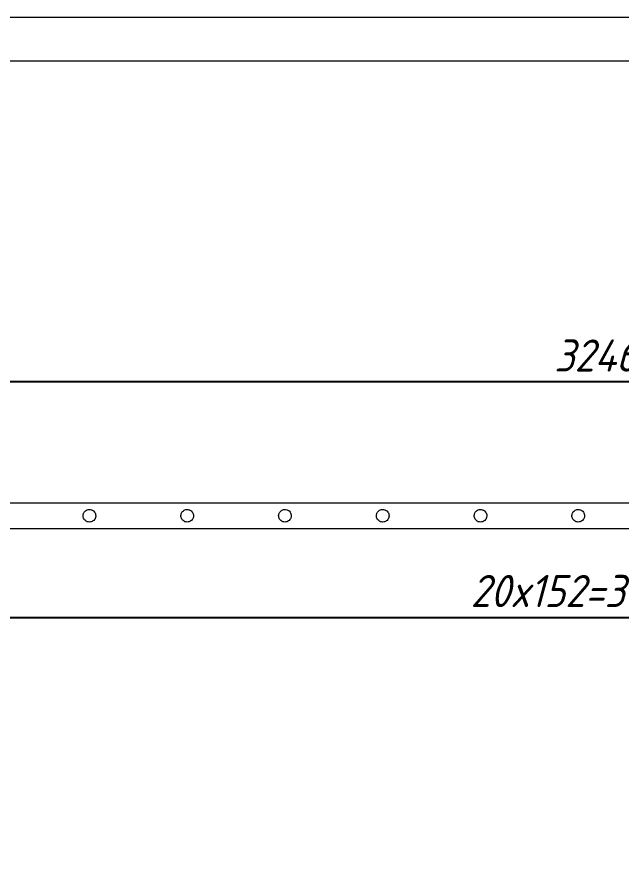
# Model space of a CAD drawing. Header units: millimetres. Extents: x 863 to 4626, y 388 to 3036.
# Drawn here: x 1804 to 2745, y 1712 to 3036 of the extents above; entities that cross this region are included whole.
import ezdxf

# ---------------------------------------------------------------- set-up
doc = ezdxf.new("R2010")
doc.units = ezdxf.units.MM
doc.linetypes.add('SLD-Solid', pattern=[0])
doc.styles.add('GENISO', font='geniso.shx', dxfattribs={"oblique": 15})
doc.dimstyles.new('Scale', dxfattribs={"dimscale": 20, "dimtxt": 2.5, "dimasz": 2.5, "dimexe": 1, "dimexo": 1, "dimgap": 0.8, "dimtad": 1, "dimdec": 0, "dimzin": 0, "dimtxsty": 'GENISO', "dimcen": 2.5, "dimclrd": 1, "dimclre": 1, "dimclrt": 7, "dimadec": 0, "dimazin": 0, "dimtfac": 1, "dimtdec": 0, "dimtmove": 0, "dimatfit": 3, "dimfxl": 1, "dimtzin": 0, "dimlwd": -1, "dimlwe": -1, "dimarcsym": 0})

# ---------------------------------------------------------------- blocks, each defined once
blk = doc.blocks.new('*D8')
at = {"color": 1, "transparency": 16777216}
for p, q in [((1080.6, 2299.3), (1080.6, 2488)), ((4326.5, 2299.3), (4326.5, 2488)), ((4276.5, 2468), (1130.6, 2468))]:
    blk.add_line(p, q, dxfattribs=at)
for points in [[(1130.6, 2476.3), (1130.6, 2459.7), (1080.6, 2468)], [(4276.5, 2476.3), (4276.5, 2459.7), (4326.5, 2468)]]:
    blk.add_solid(points, dxfattribs=at)
at = {"layer": 'Defpoints', "color": 0, "transparency": 16777216}
for p in [(1080.6, 2468), (1080.6, 2279.3), (4326.5, 2279.3)]:
    blk.add_point(p, dxfattribs=at)
at = {"color": 7, "transparency": 16777216, "insert": (2703.5, 2509), "char_height": 50, "attachment_point": 5, "style": 'GENISO'}
blk.add_mtext('3246', dxfattribs=at)
blk = doc.blocks.new('*D9')
at = {"color": 1, "transparency": 16777216}
for p, q in [((1156.6, 2229.9), (1156.6, 2081.7)), ((4196.9, 2229.9), (4196.9, 2081.7)), ((1206.6, 2101.7), (4146.9, 2101.7))]:
    blk.add_line(p, q, dxfattribs=at)
for points in [[(1206.6, 2110.1), (1206.6, 2093.4), (1156.6, 2101.7)], [(4146.9, 2110.1), (4146.9, 2093.4), (4196.9, 2101.7)]]:
    blk.add_solid(points, dxfattribs=at)
at = {"layer": 'Defpoints', "color": 0, "transparency": 16777216}
for p in [(1156.6, 2249.9), (4196.9, 2249.9), (4196.9, 2101.7)]:
    blk.add_point(p, dxfattribs=at)
at = {"color": 7, "transparency": 16777216, "insert": (2676.8, 2142.7), "char_height": 50, "attachment_point": 5, "style": 'GENISO'}
blk.add_mtext('20x152=3040', dxfattribs=at)

msp = doc.modelspace()

# ---------------------------------------------------------------- linework, layer by layer
at = {"color": 3, "linetype": 'SLD-Solid', "lineweight": 0}
for p, q in [((4297.1, 2279.3), (1135.5, 2279.3)), ((1134.5, 2240.1), (4296.1, 2240.1))]:
    msp.add_line(p, q, dxfattribs=at)
at = {"color": 7, "linetype": 'SLD-Solid', "lineweight": 0}
for points in [[(863.4, 388.3), (863.4, 3035.5), (4625.7, 3035.5), (4625.7, 388.3)], [(931.4, 456.3), (931.4, 2967.5), (4557.7, 2967.5), (4557.7, 456.3)]]:
    msp.add_lwpolyline(points, close=True, dxfattribs=at)
at = {"color": 3, "linetype": 'SLD-Solid', "lineweight": 0}
for points, knots in [([(1926.4, 2259.7), (1926.3, 2260.8), (1926.1, 2262.8), (1924.6, 2265.6), (1922.8, 2267.5), (1920.9, 2268.6), (1918.8, 2269.4), (1916.1, 2269.7), (1913, 2269), (1910.4, 2267.6), (1908.6, 2265.6), (1907.5, 2263.6), (1906.8, 2261.5), (1906.6, 2258.8), (1907.4, 2255.8), (1909.1, 2253.2), (1911.1, 2251.5), (1913.1, 2250.5), (1915.3, 2249.9), (1918, 2249.9), (1920.9, 2250.8), (1923.4, 2252.5), (1925.1, 2254.6), (1926, 2256.7), (1926.3, 2258.3), (1926.4, 2259.3), (1926.4, 2259.7)], [0, 0, 0, 0, 0.049349, 0.098584, 0.15082, 0.179059, 0.207276, 0.260066, 0.306585, 0.354234, 0.407926, 0.436112, 0.46428, 0.515721, 0.563207, 0.612084, 0.665775, 0.694013, 0.722226, 0.772996, 0.818985, 0.8681, 0.923171, 0.950973, 0.978758, 1, 1, 1, 1]), ([(2078.4, 2259.7), (2078.3, 2260.8), (2078.1, 2262.8), (2076.6, 2265.6), (2074.8, 2267.5), (2072.9, 2268.6), (2070.8, 2269.4), (2068.1, 2269.7), (2065, 2269), (2062.4, 2267.6), (2060.6, 2265.6), (2059.5, 2263.6), (2058.8, 2261.5), (2058.6, 2258.8), (2059.4, 2255.8), (2061.1, 2253.2), (2063.1, 2251.5), (2065.1, 2250.5), (2067.3, 2249.9), (2070, 2249.9), (2072.9, 2250.8), (2075.4, 2252.5), (2077.1, 2254.6), (2078, 2256.7), (2078.3, 2258.3), (2078.4, 2259.3), (2078.4, 2259.7)], [0, 0, 0, 0, 0.04935, 0.098585, 0.15082, 0.179059, 0.207276, 0.260065, 0.306584, 0.354234, 0.407926, 0.436112, 0.46428, 0.515721, 0.563207, 0.612084, 0.665775, 0.694013, 0.722226, 0.772996, 0.818986, 0.868099, 0.92317, 0.950972, 0.978758, 1, 1, 1, 1]), ([(2230.4, 2259.7), (2230.3, 2260.8), (2230.1, 2262.8), (2228.6, 2265.6), (2226.8, 2267.5), (2224.9, 2268.6), (2222.8, 2269.4), (2220.1, 2269.7), (2217, 2269), (2214.4, 2267.6), (2212.6, 2265.6), (2211.5, 2263.6), (2210.8, 2261.5), (2210.6, 2258.8), (2211.4, 2255.8), (2213.1, 2253.2), (2215.1, 2251.5), (2217.1, 2250.5), (2219.3, 2249.9), (2222, 2249.9), (2224.9, 2250.8), (2227.4, 2252.5), (2229.1, 2254.6), (2230, 2256.7), (2230.3, 2258.3), (2230.4, 2259.3), (2230.4, 2259.7)], [0, 0, 0, 0, 0.04935, 0.098584, 0.150819, 0.17906, 0.207277, 0.260066, 0.306585, 0.354235, 0.407925, 0.436112, 0.46428, 0.515721, 0.563207, 0.612084, 0.665775, 0.694012, 0.722225, 0.772996, 0.818985, 0.868099, 0.923171, 0.950973, 0.978758, 1, 1, 1, 1]), ([(2382.4, 2259.7), (2382.3, 2260.8), (2382.1, 2262.8), (2380.6, 2265.6), (2378.8, 2267.5), (2376.9, 2268.6), (2374.8, 2269.4), (2372.1, 2269.7), (2369, 2269), (2366.4, 2267.6), (2364.6, 2265.6), (2363.5, 2263.6), (2362.8, 2261.5), (2362.6, 2258.8), (2363.4, 2255.8), (2365.1, 2253.2), (2367.1, 2251.5), (2369.1, 2250.5), (2371.3, 2249.9), (2374, 2249.9), (2376.9, 2250.8), (2379.4, 2252.5), (2381.1, 2254.6), (2382, 2256.7), (2382.3, 2258.3), (2382.4, 2259.3), (2382.4, 2259.7)], [0, 0, 0, 0, 0.049349, 0.098584, 0.150819, 0.179058, 0.207276, 0.260067, 0.306585, 0.354235, 0.407926, 0.436112, 0.46428, 0.515721, 0.563207, 0.612084, 0.665775, 0.694012, 0.722227, 0.772996, 0.818985, 0.8681, 0.923171, 0.950973, 0.978758, 1, 1, 1, 1]), ([(2534.4, 2259.7), (2534.3, 2260.8), (2534.1, 2262.8), (2532.6, 2265.6), (2530.8, 2267.5), (2528.9, 2268.6), (2526.8, 2269.4), (2524.1, 2269.7), (2521, 2269), (2518.4, 2267.6), (2516.6, 2265.6), (2515.5, 2263.6), (2514.8, 2261.5), (2514.6, 2258.8), (2515.4, 2255.8), (2517.1, 2253.2), (2519.1, 2251.5), (2521.1, 2250.5), (2523.3, 2249.9), (2526, 2249.9), (2528.9, 2250.8), (2531.4, 2252.5), (2533.1, 2254.6), (2534, 2256.7), (2534.3, 2258.3), (2534.4, 2259.3), (2534.4, 2259.7)], [0, 0, 0, 0, 0.049349, 0.098584, 0.15082, 0.179059, 0.207276, 0.260065, 0.306586, 0.354235, 0.407926, 0.436112, 0.46428, 0.515721, 0.563207, 0.612084, 0.665775, 0.694014, 0.722227, 0.772996, 0.818985, 0.8681, 0.923171, 0.950973, 0.978758, 1, 1, 1, 1]), ([(2686.4, 2259.7), (2686.3, 2260.8), (2686.1, 2262.8), (2684.6, 2265.6), (2682.8, 2267.5), (2680.9, 2268.6), (2678.8, 2269.4), (2676.1, 2269.7), (2673, 2269), (2670.4, 2267.6), (2668.6, 2265.6), (2667.5, 2263.6), (2666.8, 2261.5), (2666.6, 2258.8), (2667.4, 2255.8), (2669.1, 2253.2), (2671.1, 2251.5), (2673.1, 2250.5), (2675.3, 2249.9), (2678, 2249.9), (2680.9, 2250.8), (2683.4, 2252.5), (2685.1, 2254.6), (2686, 2256.7), (2686.3, 2258.3), (2686.4, 2259.3), (2686.4, 2259.7)], [0, 0, 0, 0, 0.04935, 0.098585, 0.15082, 0.179059, 0.207276, 0.260065, 0.306584, 0.354234, 0.407926, 0.436112, 0.46428, 0.515721, 0.563206, 0.612084, 0.665774, 0.694013, 0.722226, 0.772997, 0.818986, 0.868099, 0.923171, 0.950972, 0.978758, 1, 1, 1, 1])]:
    msp.add_open_spline(points, degree=3, knots=knots, dxfattribs=at)

# ---------------------------------------------------------------- dimensions: what is measured, and where the dimension line sits
dim = msp.add_linear_dim(base=(1080.6, 2468), p1=(4326.5, 2279.3), p2=(1080.6, 2279.3), dimstyle='Scale')
dim.commit()
dim.dimension.update_dxf_attribs({"geometry": '*D8', "text_midpoint": (2703.5, 2509)})
dim = msp.add_linear_dim(base=(4196.9, 2101.7), p1=(1156.6, 2249.9), p2=(4196.9, 2249.9), text='20x152=3040', dimstyle='Scale')
dim.commit()
dim.dimension.update_dxf_attribs({"geometry": '*D9', "text_midpoint": (2676.8, 2142.7)})

doc.saveas('drawing.dxf')
